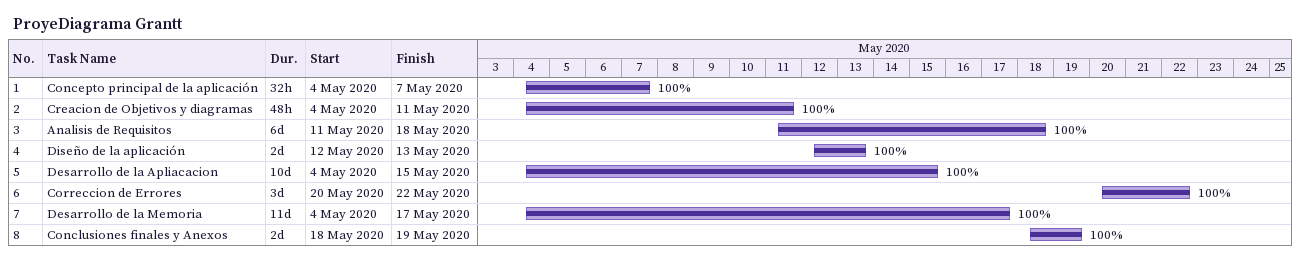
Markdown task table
ProyeDiagrama Grantt

| ID | Task | Duration | Start | Finish | % complete |
|---|---|---|---|---|---|
| 1 | Concepto principal de la aplicación | 32h | 2020-05-04 | 2020-05-07 | 100 |
| 2 | Creacion de Objetivos y diagramas | 48h | 2020-05-04 | 2020-05-11 | 100 |
| 3 | Analisis de Requisitos | 6d | 2020-05-11 | 2020-05-18 | 100 |
| 4 | Diseño de la aplicación | 2d | 2020-05-12 | 2020-05-13 | 100 |
| 5 | Desarrollo de la Apliacacion | 10d | 2020-05-04 | 2020-05-15 | 100 |
| 6 | Correccion de Errores | 3d | 2020-05-20 | 2020-05-22 | 100 |
| 7 | Desarrollo de la Memoria | 11d | 2020-05-04 | 2020-05-17 | 100 |
| 8 | Conclusiones finales y Anexos | 2d | 2020-05-18 | 2020-05-19 | 100 |
